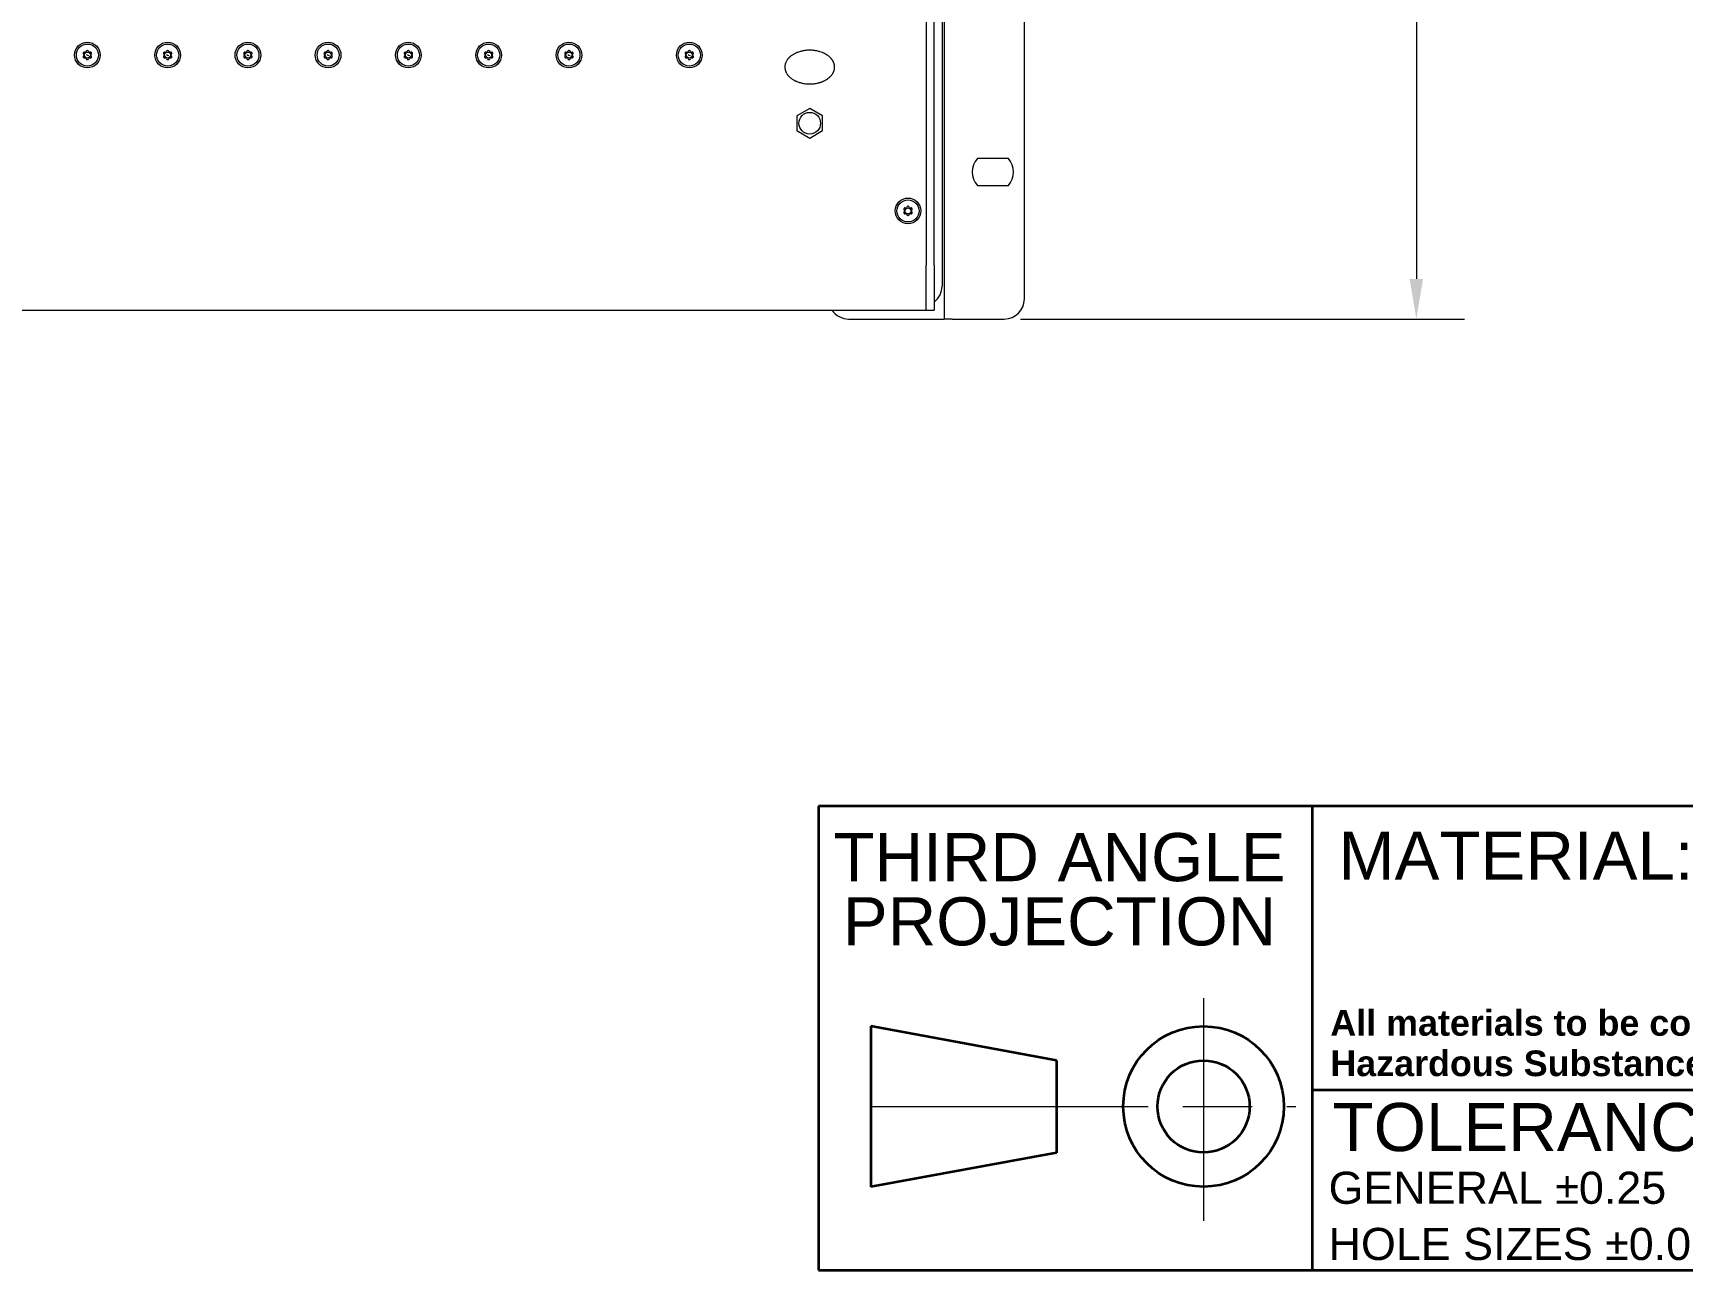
# Model space of a CAD drawing. Header units: millimetres. Extents: x 20 to 1660, y 4 to 1168.
# Drawn here: x 428.8 to 840, y 20 to 328.4 of the extents above; entities that cross this region are included whole.
import ezdxf
from ezdxf.enums import TextEntityAlignment as Align

# ---------------------------------------------------------------- set-up
doc = ezdxf.new("R2010")
doc.units = ezdxf.units.MM
doc.header["$LTSCALE"] = 4
doc.linetypes.add('DOUBLE_DASH_CHAIN', pattern=[1.2403, 0.6614, -0.0827, 0.1654, -0.0827, 0.1654, -0.0827])
for name, color, linetype, lineweight in [('05 Lines(A H Standard)', 7, 'Continuous', 35), ('Dimensions(A H Standard)', 7, 'Continuous', 9), ('Sketch Geometry(A H Standard)', 7, 'Continuous', 50), ('Symbols(A H Standard)', 7, 'Continuous', 25), ('Visible Edges(A H Standard)', 7, 'Continuous', 18)]:
    doc.layers.add(name, color=color, linetype=linetype, lineweight=lineweight)
doc.styles.add('DEFAULT-A H Standard', font='arial.ttf')
doc.styles.add('DEFAULT-A H Standard4.0', font='arial.ttf')
doc.styles.add('Text Style8', font='arial.ttf')
doc.dimstyles.new('DEFAULT', dxfattribs={"dimscale": 4, "dimtxt": 3, "dimasz": 2.5, "dimexe": 3, "dimexo": 1, "dimgap": 0.75, "dimtad": 1, "dimrnd": 1e-08, "dimzin": 0, "dimdsep": 46, "dimtxsty": 'DEFAULT-A H Standard', "dimcen": 0.09, "dimdle": 10, "dimclrd": 7, "dimclre": 7, "dimclrt": 7, "dimazin": 1, "dimtfac": 0.833333, "dimtofl": 0, "dimtmove": 0, "dimatfit": 3, "dimfxl": 0, "dimtolj": 1, "dimtzin": 0, "dimlwd": -1, "dimlwe": -1, "dimarcsym": 0})

# ---------------------------------------------------------------- blocks, each defined once
blk = doc.blocks.new('Title Blocks BSI')
at = {"layer": '05 Lines(A H Standard)'}
for p, q in [((41.9, 128.9), (11.14, 128.9)), ((11.14, 128.9), (11.14, 100)), ((101.47, 128.9), (41.9, 128.9)), ((41.9, 128.9), (41.9, 100)), ((14.41, 115.19), (14.41, 105.19)), ((25.97, 113.06), (14.41, 115.19)), ((25.97, 113.06), (25.97, 107.31)), ((41.9, 111.23), (101.47, 111.23)), ((25.97, 107.31), (14.41, 105.19)), ((11.14, 100), (41.9, 100)), ((41.9, 100), (101.47, 100))]:
    blk.add_line(p, q, dxfattribs=at)
for radius in [5, 2.87]:
    blk.add_circle((35.13, 110.19), radius, dxfattribs=at)
at = {"layer": 'Sketch Geometry(A H Standard)', "linetype": 'DOUBLE_DASH_CHAIN', "lineweight": 18, "ltscale": 6.530678}
for p, q in [((35.13, 116.95), (35.13, 103.07)), ((14.41, 110.19), (40.87, 110.19))]:
    blk.add_line(p, q, dxfattribs=at)
at = {"layer": 'Symbols(A H Standard)', "color": 7, "style": 'DEFAULT-A H Standard'}
for s, insert, char_height, width, attachment_point, line_spacing_factor in [('\\fArial|b0|i0;THIRD ANGLE\\PPROJECTION', (26.16, 127.23), 3, 28.1822, 2, 0.8), ('\\fArial|b0|i0;\\H2.0000;GENERAL \\fAIGDT|b0|i0;\\H2.0000;`\\fArial|b0|i0;\\H2.0000;0.25      HOLE CENTRES \\fAIGDT|b0|i0;\\H2.0000;`\\fArial|b0|i0;\\H2.0000;0.10\\PHOLE SIZES \\fAIGDT|b0|i0;\\H2.0000;`\\fArial|b0|i0;\\H2.0000;0.05  ANGULAR DIMS \\fAIGDT|b0|i0;\\H2.0000;`\\fArial|b0|i0;\\H2.0000;0.50\\fAIGDT|b0|i0;\\H2.0000;~', (42.92, 103.36), 2, 62.8726, 4, 1.05)]:
    blk.add_mtext(s, dxfattribs=dict(at, insert=insert, char_height=char_height, width=width, attachment_point=attachment_point, line_spacing_factor=line_spacing_factor))
at = {"layer": 'Symbols(A H Standard)', "color": 7, "attachment_point": 1}
for s, insert, char_height, width, style in [('\\fArial|b0|i0;MATERIAL:', (43.54, 127.32), 3, 22.1273, 'DEFAULT-A H Standard'), ('\\fArial|b1|i0;All materials to be compliant with The Restriction of', (43.03, 116.2), 1.6, 55.1781, 'DEFAULT-A H Standard4.0'), ('\\fArial|b1|i0;Hazardous Substances (ROHS) Directive (2002/95/EC)', (43.03, 113.68), 1.6, 57.1366, 'DEFAULT-A H Standard4.0'), ('\\fArial|b0|i0;TOLERANCES U O S:', (43.17, 110.41), 3, 50.7156, 'DEFAULT-A H Standard')]:
    blk.add_mtext(s, dxfattribs=dict(at, insert=insert, char_height=char_height, width=width, style=style))
at = {"layer": 'Symbols(A H Standard)', "color": 7, "style": 'DEFAULT-A H Standard'}
for tag, p in [('DESCRIPTION', (168.08, 121.62)), ('PROJECT', (181.96, 115.01))]:
    blk.add_attdef(tag, text='', height=3, dxfattribs=at).set_placement(p, align=Align.TOP_LEFT)
at = {"layer": 'Symbols(A H Standard)', "color": 7}
for tag, p, height, style in [('PART_NUMBER_001', (169.76, 102.89), 3, 'DEFAULT-A H Standard'), ('PART_NUMBER_001', (207.39, 101.81), 3, 'DEFAULT-A H Standard'), ('Sheet_number_001', (242.89, 102.47), 2.49, 'Text Style8'), ('Number_of_sheets_001', (250.62, 102.69), 2.49, 'Text Style8'), ('REVISION_NUMBER_001', (262.35, 102.86), 2.49, 'Text Style8'), ('PART_NUMBER_002', (169.5, 97.89), 3, 'DEFAULT-A H Standard'), ('PART_NUMBER_002', (207.57, 96.81), 3, 'DEFAULT-A H Standard')]:
    blk.add_attdef(tag, p, '', height=height, dxfattribs=dict(at, style=style))
blk = doc.blocks.new('*D13')
at = {"layer": 'Defpoints', "color": 0, "linetype": 'Continuous'}
for p in [(670.88, 743.05), (670.88, 257.05), (773.55, 257.05)]:
    blk.add_point(p, dxfattribs=at)
at = {"layer": 'Dimensions(A H Standard)', "color": 7, "linetype": 'Continuous'}
for p, q in [((674.88, 743.05), (785.55, 743.05)), ((773.55, 733.05), (773.55, 267.05)), ((674.88, 257.05), (785.55, 257.05))]:
    blk.add_line(p, q, dxfattribs=at)
for points in [[(771.88, 733.05), (775.21, 733.05), (773.55, 743.05)], [(771.88, 267.05), (775.21, 267.05), (773.55, 257.05)]]:
    blk.add_solid(points, dxfattribs=at)
at = {"layer": 'Dimensions(A H Standard)', "color": 7, "linetype": 'Continuous', "insert": (758.29, 474.92), "char_height": 12, "attachment_point": 1, "rotation": 90, "style": 'DEFAULT-A H Standard'}
blk.add_mtext('\\A1;486.00', dxfattribs=at)

msp = doc.modelspace()

# ---------------------------------------------------------------- linework, layer by layer
at = {"layer": 'Visible Edges(A H Standard)'}
for p, q in [((655.876, 743.055), (655.876, 257.055)), ((675.876, 262.055), (675.876, 738.055)), ((651.376, 718.855), (651.376, 270.484)), ((651.376, 718.855), (651.376, 270.484)), ((653.376, 270.484), (653.376, 718.855)), ((655.376, 718.855), (655.376, 270.484)), ((441.523, 322.956), (441.396, 323.083)), ((441.396, 322.626), (441.523, 322.753)), ((441.689, 323.59), (441.862, 323.543)), ((441.862, 322.166), (441.689, 322.119)), ((442.037, 323.645), (442.084, 323.818)), ((442.084, 321.891), (442.037, 322.064)), ((442.669, 323.818), (442.715, 323.645)), ((442.715, 322.064), (442.669, 321.891)), ((442.891, 323.543), (443.064, 323.59)), ((443.064, 322.119), (442.891, 322.166)), ((443.357, 323.083), (443.23, 322.956)), ((443.23, 322.753), (443.357, 322.626)), ((461.523, 322.956), (461.396, 323.083)), ((461.396, 322.626), (461.523, 322.753)), ((461.689, 323.59), (461.862, 323.543)), ((461.862, 322.166), (461.689, 322.119)), ((462.037, 323.645), (462.084, 323.818)), ((462.084, 321.891), (462.037, 322.064)), ((462.669, 323.818), (462.715, 323.645)), ((462.715, 322.064), (462.669, 321.891)), ((462.891, 323.543), (463.064, 323.59)), ((463.064, 322.119), (462.891, 322.166)), ((463.357, 323.083), (463.23, 322.956)), ((463.23, 322.753), (463.357, 322.626)), ((481.523, 322.956), (481.396, 323.083)), ((481.396, 322.626), (481.523, 322.753)), ((481.689, 323.59), (481.862, 323.543)), ((481.862, 322.166), (481.689, 322.119)), ((482.037, 323.645), (482.084, 323.818)), ((482.084, 321.891), (482.037, 322.064)), ((482.669, 323.818), (482.715, 323.645)), ((482.715, 322.064), (482.669, 321.891)), ((482.891, 323.543), (483.064, 323.59)), ((483.064, 322.119), (482.891, 322.166)), ((483.357, 323.083), (483.23, 322.956)), ((483.23, 322.753), (483.357, 322.626)), ((501.523, 322.956), (501.396, 323.083)), ((501.396, 322.626), (501.523, 322.753)), ((501.689, 323.59), (501.862, 323.543)), ((501.862, 322.166), (501.689, 322.119)), ((502.037, 323.645), (502.084, 323.818)), ((502.084, 321.891), (502.037, 322.064)), ((502.669, 323.818), (502.715, 323.645)), ((502.715, 322.064), (502.669, 321.891)), ((502.891, 323.543), (503.064, 323.59)), ((503.064, 322.119), (502.891, 322.166)), ((503.357, 323.083), (503.23, 322.956)), ((503.23, 322.753), (503.357, 322.626)), ((521.523, 322.956), (521.396, 323.083)), ((521.396, 322.626), (521.523, 322.753)), ((521.689, 323.59), (521.862, 323.543)), ((521.862, 322.166), (521.689, 322.119)), ((522.037, 323.645), (522.084, 323.818)), ((522.084, 321.891), (522.037, 322.064)), ((522.669, 323.818), (522.715, 323.645)), ((522.715, 322.064), (522.669, 321.891)), ((522.891, 323.543), (523.064, 323.59)), ((523.064, 322.119), (522.891, 322.166)), ((523.357, 323.083), (523.23, 322.956)), ((523.23, 322.753), (523.357, 322.626)), ((541.523, 322.956), (541.396, 323.083)), ((541.396, 322.626), (541.523, 322.753)), ((541.689, 323.59), (541.862, 323.543)), ((541.862, 322.166), (541.689, 322.119)), ((542.037, 323.645), (542.084, 323.818)), ((542.084, 321.891), (542.037, 322.064)), ((542.669, 323.818), (542.715, 323.645)), ((542.715, 322.064), (542.669, 321.891)), ((542.891, 323.543), (543.064, 323.59)), ((543.064, 322.119), (542.891, 322.166)), ((543.357, 323.083), (543.23, 322.956)), ((543.23, 322.753), (543.357, 322.626)), ((561.523, 322.956), (561.396, 323.083)), ((561.396, 322.626), (561.523, 322.753)), ((561.689, 323.59), (561.862, 323.543)), ((561.862, 322.166), (561.689, 322.119)), ((562.037, 323.645), (562.084, 323.818)), ((562.084, 321.891), (562.037, 322.064)), ((562.669, 323.818), (562.715, 323.645)), ((562.715, 322.064), (562.669, 321.891)), ((562.891, 323.543), (563.064, 323.59)), ((563.064, 322.119), (562.891, 322.166)), ((563.357, 323.083), (563.23, 322.956)), ((563.23, 322.753), (563.357, 322.626)), ((591.523, 322.956), (591.396, 323.083)), ((591.396, 322.626), (591.523, 322.753)), ((591.689, 323.59), (591.862, 323.543)), ((591.862, 322.166), (591.689, 322.119)), ((592.037, 323.645), (592.084, 323.818)), ((592.084, 321.891), (592.037, 322.064)), ((592.669, 323.818), (592.715, 323.645)), ((592.715, 322.064), (592.669, 321.891)), ((592.891, 323.543), (593.064, 323.59)), ((593.064, 322.119), (592.891, 322.166)), ((593.357, 323.083), (593.23, 322.956)), ((593.23, 322.753), (593.357, 322.626)), ((622.376, 309.55), (619.176, 307.702)), ((625.576, 307.702), (622.376, 309.55)), ((619.176, 307.702), (619.176, 304.007)), ((625.576, 304.007), (625.576, 307.702)), ((619.176, 304.007), (622.376, 302.159)), ((622.376, 302.159), (625.576, 304.007)), ((671.895, 297.105), (664.158, 297.105)), ((664.158, 290.305), (671.895, 290.305)), ((646.023, 284.106), (645.896, 284.233)), ((645.896, 283.776), (646.023, 283.903)), ((646.189, 284.74), (646.362, 284.693)), ((646.537, 284.795), (646.584, 284.968)), ((647.169, 284.968), (647.215, 284.795)), ((647.391, 284.693), (647.564, 284.74)), ((647.857, 284.233), (647.73, 284.106)), ((647.73, 283.903), (647.857, 283.776)), ((646.362, 283.316), (646.189, 283.269)), ((646.584, 283.041), (646.537, 283.214)), ((647.215, 283.214), (647.169, 283.041)), ((647.564, 283.269), (647.391, 283.316)), ((651.376, 259.284), (651.376, 270.484)), ((651.376, 259.284), (651.376, 270.484)), ((653.376, 270.484), (653.376, 259.284)), ((655.376, 270.484), (655.376, 265.284)), ((219.376, 259.284), (651.376, 259.284)), ((651.376, 259.284), (653.376, 259.284)), ((632.076, 257.055), (655.056, 257.055)), ((655.056, 257.055), (655.876, 257.055)), ((657.896, 257.055), (655.876, 257.055)), ((657.896, 257.055), (670.876, 257.055))]:
    msp.add_line(p, q, dxfattribs=at)
for centre, radius in [((442.376, 322.855), 3.2), ((442.376, 322.855), 2.75), ((462.376, 322.855), 3.2), ((462.376, 322.855), 2.75), ((482.376, 322.855), 3.2), ((482.376, 322.855), 2.75), ((502.376, 322.855), 3.2), ((502.376, 322.855), 2.75), ((522.376, 322.855), 3.2), ((522.376, 322.855), 2.75), ((542.376, 322.855), 3.2), ((542.376, 322.855), 2.75), ((562.376, 322.855), 3.2), ((562.376, 322.855), 2.75), ((592.376, 322.855), 3.2), ((592.376, 322.855), 2.75), ((442.376, 322.855), 0.75), ((462.376, 322.855), 0.75), ((482.376, 322.855), 0.75), ((502.376, 322.855), 0.75), ((522.376, 322.855), 0.75), ((542.376, 322.855), 0.75), ((562.376, 322.855), 0.75), ((592.376, 322.855), 0.75), ((622.376, 305.855), 2.7), ((646.876, 284.005), 3.2), ((646.876, 284.005), 2.75), ((646.876, 284.005), 0.75)]:
    msp.add_circle(centre, radius, dxfattribs=at)
for centre, radius, start, end in [((441.573, 323.259), 0.25, 153.26057, 225), ((441.573, 322.45), 0.25, 135, 206.73943), ((442.376, 322.855), 1.15, 146.73943, 153.26057), ((442.376, 322.855), 1.15, 206.73943, 213.26057), ((441.624, 323.348), 0.25, 75, 146.73943), ((441.624, 322.361), 0.25, 213.26057, 285), ((441.452, 322.885), 0.1, 358.09804, 45), ((441.452, 322.824), 0.1, 315, 1.90196), ((442.376, 322.855), 0.825, 178.09804, 181.90196), ((441.888, 323.64), 0.1, 255, 301.90196), ((441.888, 322.069), 0.1, 58.09804, 105), ((442.376, 322.855), 0.825, 118.09804, 121.90196), ((442.376, 322.855), 0.825, 238.09804, 241.90196), ((441.941, 323.671), 0.1, 298.09804, 345), ((441.941, 322.039), 0.1, 15, 61.90196), ((442.325, 323.753), 0.25, 93.26057, 165), ((442.325, 321.956), 0.25, 195, 266.73943), ((442.876, 324.255), 1.5, 239.44504, 261.24731), ((442.376, 322.855), 1.15, 86.73943, 93.26057), ((442.376, 322.855), 1.15, 266.73943, 273.26057), ((442.428, 323.753), 0.25, 15, 86.73943), ((442.428, 321.956), 0.25, 273.26057, 345), ((442.812, 323.671), 0.1, 195, 241.90196), ((442.812, 322.039), 0.1, 118.09804, 165), ((442.376, 322.855), 0.825, 58.09804, 61.90196), ((442.376, 322.855), 0.825, 298.09804, 301.90196), ((442.865, 323.64), 0.1, 238.09804, 285), ((442.865, 322.069), 0.1, 75, 121.90196), ((443.129, 323.348), 0.25, 33.26057, 105), ((443.129, 322.361), 0.25, 255, 326.73943), ((443.301, 322.885), 0.1, 135, 181.90196), ((442.376, 322.855), 0.825, 358.09804, 1.90196), ((443.301, 322.824), 0.1, 178.09804, 225), ((442.376, 322.855), 1.15, 26.73943, 33.26057), ((442.376, 322.855), 1.15, 326.73943, 333.26057), ((443.18, 323.259), 0.25, 315, 26.73943), ((443.18, 322.45), 0.25, 333.26057, 45), ((461.573, 323.259), 0.25, 153.26057, 225), ((461.573, 322.45), 0.25, 135, 206.73943), ((462.376, 322.855), 1.15, 146.73943, 153.26057), ((462.376, 322.855), 1.15, 206.73943, 213.26057), ((461.624, 323.348), 0.25, 75, 146.73943), ((461.624, 322.361), 0.25, 213.26057, 285), ((461.452, 322.885), 0.1, 358.09804, 45), ((461.452, 322.824), 0.1, 315, 1.90196), ((462.376, 322.855), 0.825, 178.09804, 181.90196), ((461.888, 323.64), 0.1, 255, 301.90196), ((461.888, 322.069), 0.1, 58.09804, 105), ((462.376, 322.855), 0.825, 118.09804, 121.90196), ((462.376, 322.855), 0.825, 238.09804, 241.90196), ((461.941, 323.671), 0.1, 298.09804, 345), ((461.941, 322.039), 0.1, 15, 61.90196), ((462.325, 323.753), 0.25, 93.26057, 165), ((462.325, 321.956), 0.25, 195, 266.73943), ((462.876, 324.255), 1.5, 239.44504, 261.24731), ((462.376, 322.855), 1.15, 86.73943, 93.26057), ((462.376, 322.855), 1.15, 266.73943, 273.26057), ((462.428, 323.753), 0.25, 15, 86.73943), ((462.428, 321.956), 0.25, 273.26057, 345), ((462.812, 323.671), 0.1, 195, 241.90196), ((462.812, 322.039), 0.1, 118.09804, 165), ((462.376, 322.855), 0.825, 58.09804, 61.90196), ((462.376, 322.855), 0.825, 298.09804, 301.90196), ((462.865, 323.64), 0.1, 238.09804, 285), ((462.865, 322.069), 0.1, 75, 121.90196), ((463.129, 323.348), 0.25, 33.26057, 105), ((463.129, 322.361), 0.25, 255, 326.73943), ((463.301, 322.885), 0.1, 135, 181.90196), ((462.376, 322.855), 0.825, 358.09804, 1.90196), ((463.301, 322.824), 0.1, 178.09804, 225), ((462.376, 322.855), 1.15, 26.73943, 33.26057), ((462.376, 322.855), 1.15, 326.73943, 333.26057), ((463.18, 323.259), 0.25, 315, 26.73943), ((463.18, 322.45), 0.25, 333.26057, 45), ((481.573, 323.259), 0.25, 153.26057, 225), ((481.573, 322.45), 0.25, 135, 206.73943), ((482.376, 322.855), 1.15, 146.73943, 153.26057), ((482.376, 322.855), 1.15, 206.73943, 213.26057), ((481.624, 323.348), 0.25, 75, 146.73943), ((481.624, 322.361), 0.25, 213.26057, 285), ((481.452, 322.885), 0.1, 358.09804, 45), ((481.452, 322.824), 0.1, 315, 1.90196), ((482.376, 322.855), 0.825, 178.09804, 181.90196), ((481.888, 323.64), 0.1, 255, 301.90196), ((481.888, 322.069), 0.1, 58.09804, 105), ((482.376, 322.855), 0.825, 118.09804, 121.90196), ((482.376, 322.855), 0.825, 238.09804, 241.90196), ((481.941, 323.671), 0.1, 298.09804, 345), ((481.941, 322.039), 0.1, 15, 61.90196), ((482.325, 323.753), 0.25, 93.26057, 165), ((482.325, 321.956), 0.25, 195, 266.73943), ((482.876, 324.255), 1.5, 239.44504, 261.24731), ((482.376, 322.855), 1.15, 86.73943, 93.26057), ((482.376, 322.855), 1.15, 266.73943, 273.26057), ((482.428, 323.753), 0.25, 15, 86.73943), ((482.428, 321.956), 0.25, 273.26057, 345), ((482.812, 323.671), 0.1, 195, 241.90196), ((482.812, 322.039), 0.1, 118.09804, 165), ((482.376, 322.855), 0.825, 58.09804, 61.90196), ((482.376, 322.855), 0.825, 298.09804, 301.90196), ((482.865, 323.64), 0.1, 238.09804, 285), ((482.865, 322.069), 0.1, 75, 121.90196), ((483.129, 323.348), 0.25, 33.26057, 105), ((483.129, 322.361), 0.25, 255, 326.73943), ((483.301, 322.885), 0.1, 135, 181.90196), ((482.376, 322.855), 0.825, 358.09804, 1.90196), ((483.301, 322.824), 0.1, 178.09804, 225), ((482.376, 322.855), 1.15, 26.73943, 33.26057), ((482.376, 322.855), 1.15, 326.73943, 333.26057), ((483.18, 323.259), 0.25, 315, 26.73943), ((483.18, 322.45), 0.25, 333.26057, 45), ((501.573, 323.259), 0.25, 153.26057, 225), ((501.573, 322.45), 0.25, 135, 206.73943), ((502.376, 322.855), 1.15, 146.73943, 153.26057), ((502.376, 322.855), 1.15, 206.73943, 213.26057), ((501.624, 323.348), 0.25, 75, 146.73943), ((501.624, 322.361), 0.25, 213.26057, 285), ((501.452, 322.885), 0.1, 358.09804, 45), ((501.452, 322.824), 0.1, 315, 1.90196), ((502.376, 322.855), 0.825, 178.09804, 181.90196), ((501.888, 323.64), 0.1, 255, 301.90196), ((501.888, 322.069), 0.1, 58.09804, 105), ((502.376, 322.855), 0.825, 118.09804, 121.90196), ((502.376, 322.855), 0.825, 238.09804, 241.90196), ((501.941, 323.671), 0.1, 298.09804, 345), ((501.941, 322.039), 0.1, 15, 61.90196), ((502.325, 323.753), 0.25, 93.26057, 165), ((502.325, 321.956), 0.25, 195, 266.73943), ((502.876, 324.255), 1.5, 239.44504, 261.24731), ((502.376, 322.855), 1.15, 86.73943, 93.26057), ((502.376, 322.855), 1.15, 266.73943, 273.26057), ((502.428, 323.753), 0.25, 15, 86.73943), ((502.428, 321.956), 0.25, 273.26057, 345), ((502.812, 323.671), 0.1, 195, 241.90196), ((502.812, 322.039), 0.1, 118.09804, 165), ((502.376, 322.855), 0.825, 58.09804, 61.90196), ((502.376, 322.855), 0.825, 298.09804, 301.90196), ((502.865, 323.64), 0.1, 238.09804, 285), ((502.865, 322.069), 0.1, 75, 121.90196), ((503.129, 323.348), 0.25, 33.26057, 105), ((503.129, 322.361), 0.25, 255, 326.73943), ((503.301, 322.885), 0.1, 135, 181.90196), ((502.376, 322.855), 0.825, 358.09804, 1.90196), ((503.301, 322.824), 0.1, 178.09804, 225), ((502.376, 322.855), 1.15, 26.73943, 33.26057), ((502.376, 322.855), 1.15, 326.73943, 333.26057), ((503.18, 323.259), 0.25, 315, 26.73943), ((503.18, 322.45), 0.25, 333.26057, 45), ((521.573, 323.259), 0.25, 153.26057, 225), ((521.573, 322.45), 0.25, 135, 206.73943), ((522.376, 322.855), 1.15, 146.73943, 153.26057), ((522.376, 322.855), 1.15, 206.73943, 213.26057), ((521.624, 323.348), 0.25, 75, 146.73943), ((521.624, 322.361), 0.25, 213.26057, 285), ((521.452, 322.885), 0.1, 358.09804, 45), ((521.452, 322.824), 0.1, 315, 1.90196), ((522.376, 322.855), 0.825, 178.09804, 181.90196), ((521.888, 323.64), 0.1, 255, 301.90196), ((521.888, 322.069), 0.1, 58.09804, 105), ((522.376, 322.855), 0.825, 118.09804, 121.90196), ((522.376, 322.855), 0.825, 238.09804, 241.90196), ((521.941, 323.671), 0.1, 298.09804, 345), ((521.941, 322.039), 0.1, 15, 61.90196), ((522.325, 323.753), 0.25, 93.26057, 165), ((522.325, 321.956), 0.25, 195, 266.73943), ((522.876, 324.255), 1.5, 239.44504, 261.24731), ((522.376, 322.855), 1.15, 86.73943, 93.26057), ((522.376, 322.855), 1.15, 266.73943, 273.26057), ((522.428, 323.753), 0.25, 15, 86.73943), ((522.428, 321.956), 0.25, 273.26057, 345), ((522.812, 323.671), 0.1, 195, 241.90196), ((522.812, 322.039), 0.1, 118.09804, 165), ((522.376, 322.855), 0.825, 58.09804, 61.90196), ((522.376, 322.855), 0.825, 298.09804, 301.90196), ((522.865, 323.64), 0.1, 238.09804, 285), ((522.865, 322.069), 0.1, 75, 121.90196), ((523.129, 323.348), 0.25, 33.26057, 105), ((523.129, 322.361), 0.25, 255, 326.73943), ((523.301, 322.885), 0.1, 135, 181.90196), ((522.376, 322.855), 0.825, 358.09804, 1.90196), ((523.301, 322.824), 0.1, 178.09804, 225), ((522.376, 322.855), 1.15, 26.73943, 33.26057), ((522.376, 322.855), 1.15, 326.73943, 333.26057), ((523.18, 323.259), 0.25, 315, 26.73943), ((523.18, 322.45), 0.25, 333.26057, 45), ((541.573, 323.259), 0.25, 153.26057, 225), ((541.573, 322.45), 0.25, 135, 206.73943), ((542.376, 322.855), 1.15, 146.73943, 153.26057), ((542.376, 322.855), 1.15, 206.73943, 213.26057), ((541.624, 323.348), 0.25, 75, 146.73943), ((541.624, 322.361), 0.25, 213.26057, 285), ((541.452, 322.885), 0.1, 358.09804, 45), ((541.452, 322.824), 0.1, 315, 1.90196), ((542.376, 322.855), 0.825, 178.09804, 181.90196), ((541.888, 323.64), 0.1, 255, 301.90196), ((541.888, 322.069), 0.1, 58.09804, 105), ((542.376, 322.855), 0.825, 118.09804, 121.90196), ((542.376, 322.855), 0.825, 238.09804, 241.90196), ((541.941, 323.671), 0.1, 298.09804, 345), ((541.941, 322.039), 0.1, 15, 61.90196), ((542.325, 323.753), 0.25, 93.26057, 165), ((542.325, 321.956), 0.25, 195, 266.73943), ((542.876, 324.255), 1.5, 239.44504, 261.24731), ((542.376, 322.855), 1.15, 86.73943, 93.26057), ((542.376, 322.855), 1.15, 266.73943, 273.26057), ((542.428, 323.753), 0.25, 15, 86.73943), ((542.428, 321.956), 0.25, 273.26057, 345), ((542.812, 323.671), 0.1, 195, 241.90196), ((542.812, 322.039), 0.1, 118.09804, 165), ((542.376, 322.855), 0.825, 58.09804, 61.90196), ((542.376, 322.855), 0.825, 298.09804, 301.90196), ((542.865, 323.64), 0.1, 238.09804, 285), ((542.865, 322.069), 0.1, 75, 121.90196), ((543.129, 323.348), 0.25, 33.26057, 105), ((543.129, 322.361), 0.25, 255, 326.73943), ((543.301, 322.885), 0.1, 135, 181.90196), ((542.376, 322.855), 0.825, 358.09804, 1.90196), ((543.301, 322.824), 0.1, 178.09804, 225), ((542.376, 322.855), 1.15, 26.73943, 33.26057), ((542.376, 322.855), 1.15, 326.73943, 333.26057), ((543.18, 323.259), 0.25, 315, 26.73943), ((543.18, 322.45), 0.25, 333.26057, 45), ((561.573, 323.259), 0.25, 153.26057, 225), ((561.573, 322.45), 0.25, 135, 206.73943), ((562.376, 322.855), 1.15, 146.73943, 153.26057), ((562.376, 322.855), 1.15, 206.73943, 213.26057), ((561.624, 323.348), 0.25, 75, 146.73943), ((561.624, 322.361), 0.25, 213.26057, 285), ((561.452, 322.885), 0.1, 358.09804, 45), ((561.452, 322.824), 0.1, 315, 1.90196), ((562.376, 322.855), 0.825, 178.09804, 181.90196), ((561.888, 323.64), 0.1, 255, 301.90196), ((561.888, 322.069), 0.1, 58.09804, 105), ((562.376, 322.855), 0.825, 118.09804, 121.90196), ((562.376, 322.855), 0.825, 238.09804, 241.90196), ((561.941, 323.671), 0.1, 298.09804, 345), ((561.941, 322.039), 0.1, 15, 61.90196), ((562.325, 323.753), 0.25, 93.26057, 165), ((562.325, 321.956), 0.25, 195, 266.73943), ((562.876, 324.255), 1.5, 239.44504, 261.24731), ((562.376, 322.855), 1.15, 86.73943, 93.26057), ((562.376, 322.855), 1.15, 266.73943, 273.26057), ((562.428, 323.753), 0.25, 15, 86.73943), ((562.428, 321.956), 0.25, 273.26057, 345), ((562.812, 323.671), 0.1, 195, 241.90196), ((562.812, 322.039), 0.1, 118.09804, 165), ((562.376, 322.855), 0.825, 58.09804, 61.90196), ((562.376, 322.855), 0.825, 298.09804, 301.90196), ((562.865, 323.64), 0.1, 238.09804, 285), ((562.865, 322.069), 0.1, 75, 121.90196), ((563.129, 323.348), 0.25, 33.26057, 105), ((563.129, 322.361), 0.25, 255, 326.73943), ((563.301, 322.885), 0.1, 135, 181.90196), ((562.376, 322.855), 0.825, 358.09804, 1.90196), ((563.301, 322.824), 0.1, 178.09804, 225), ((562.376, 322.855), 1.15, 26.73943, 33.26057), ((562.376, 322.855), 1.15, 326.73943, 333.26057), ((563.18, 323.259), 0.25, 315, 26.73943), ((563.18, 322.45), 0.25, 333.26057, 45), ((591.573, 323.259), 0.25, 153.26057, 225), ((591.573, 322.45), 0.25, 135, 206.73943), ((592.376, 322.855), 1.15, 146.73943, 153.26057), ((592.376, 322.855), 1.15, 206.73943, 213.26057), ((591.624, 323.348), 0.25, 75, 146.73943), ((591.624, 322.361), 0.25, 213.26057, 285), ((591.452, 322.885), 0.1, 358.09804, 45), ((591.452, 322.824), 0.1, 315, 1.90196), ((592.376, 322.855), 0.825, 178.09804, 181.90196), ((591.888, 323.64), 0.1, 255, 301.90196), ((591.888, 322.069), 0.1, 58.09804, 105), ((592.376, 322.855), 0.825, 118.09804, 121.90196), ((592.376, 322.855), 0.825, 238.09804, 241.90196), ((591.941, 323.671), 0.1, 298.09804, 345), ((591.941, 322.039), 0.1, 15, 61.90196), ((592.325, 323.753), 0.25, 93.26057, 165), ((592.325, 321.956), 0.25, 195, 266.73943), ((592.876, 324.255), 1.5, 239.44504, 261.24731), ((592.376, 322.855), 1.15, 86.73943, 93.26057), ((592.376, 322.855), 1.15, 266.73943, 273.26057), ((592.428, 323.753), 0.25, 15, 86.73943), ((592.428, 321.956), 0.25, 273.26057, 345), ((592.812, 323.671), 0.1, 195, 241.90196), ((592.812, 322.039), 0.1, 118.09804, 165), ((592.376, 322.855), 0.825, 58.09804, 61.90196), ((592.376, 322.855), 0.825, 298.09804, 301.90196), ((592.865, 323.64), 0.1, 238.09804, 285), ((592.865, 322.069), 0.1, 75, 121.90196), ((593.129, 323.348), 0.25, 33.26057, 105), ((593.129, 322.361), 0.25, 255, 326.73943), ((593.301, 322.885), 0.1, 135, 181.90196), ((592.376, 322.855), 0.825, 358.09804, 1.90196), ((593.301, 322.824), 0.1, 178.09804, 225), ((592.376, 322.855), 1.15, 26.73943, 33.26057), ((592.376, 322.855), 1.15, 326.73943, 333.26057), ((593.18, 323.259), 0.25, 315, 26.73943), ((593.18, 322.45), 0.25, 333.26057, 45), ((668.026, 293.705), 5.15, 138.68532, 221.31468), ((668.026, 293.705), 5.15, 318.68532, 41.31468), ((646.073, 284.409), 0.25, 153.26057, 225), ((646.073, 283.6), 0.25, 135, 206.73943), ((646.876, 284.005), 1.15, 146.73943, 153.26057), ((646.124, 284.498), 0.25, 75, 146.73943), ((645.952, 284.035), 0.1, 358.09804, 45), ((645.952, 283.974), 0.1, 315, 1.90196), ((646.876, 284.005), 0.825, 178.09804, 181.90196), ((646.388, 284.79), 0.1, 255, 301.90196), ((646.876, 284.005), 0.825, 118.09804, 121.90196), ((646.441, 284.821), 0.1, 298.09804, 345), ((646.825, 284.903), 0.25, 93.26057, 165), ((646.876, 284.005), 1.15, 86.73943, 93.26057), ((646.928, 284.903), 0.25, 15, 86.73943), ((647.312, 284.821), 0.1, 195, 241.90196), ((646.876, 284.005), 0.825, 58.09804, 61.90196), ((647.365, 284.79), 0.1, 238.09804, 285), ((647.629, 284.498), 0.25, 33.26057, 105), ((647.801, 284.035), 0.1, 135, 181.90196), ((646.876, 284.005), 0.825, 358.09804, 1.90196), ((647.801, 283.974), 0.1, 178.09804, 225), ((646.876, 284.005), 1.15, 26.73943, 33.26057), ((647.68, 284.409), 0.25, 315, 26.73943), ((647.68, 283.6), 0.25, 333.26057, 45), ((646.876, 284.005), 1.15, 206.73943, 213.26057), ((646.124, 283.511), 0.25, 213.26057, 285), ((646.388, 283.219), 0.1, 58.09804, 105), ((646.876, 284.005), 0.825, 238.09804, 241.90196), ((646.441, 283.189), 0.1, 15, 61.90196), ((646.825, 283.106), 0.25, 195, 266.73943), ((646.876, 284.005), 1.15, 266.73943, 273.26057), ((646.928, 283.106), 0.25, 273.26057, 345), ((647.312, 283.189), 0.1, 118.09804, 165), ((646.876, 284.005), 0.825, 298.09804, 301.90196), ((647.365, 283.219), 0.1, 75, 121.90196), ((647.629, 283.511), 0.25, 255, 326.73943), ((646.876, 284.005), 1.15, 326.73943, 333.26057), ((650.376, 265.284), 5, 306.8699, 0), ((632.076, 262.055), 5, 213.64472, 270), ((670.876, 262.055), 5, 270, 0)]:
    msp.add_arc(centre, radius, start, end, dxfattribs=at)
msp.add_open_spline([(616.176, 319.855), (616.176, 319.986), (616.195, 320.248), (616.261, 320.568), (616.356, 320.875), (616.453, 321.109), (616.597, 321.387), (616.728, 321.597), (616.889, 321.818), (617.004, 321.958), (617.122, 322.09), (617.203, 322.175), (617.327, 322.299), (617.456, 322.417), (617.655, 322.584), (617.838, 322.723), (618.072, 322.884), (618.263, 323.004), (618.507, 323.142), (618.704, 323.244), (618.955, 323.362), (619.157, 323.448), (619.463, 323.567), (619.774, 323.672), (620.193, 323.79), (620.51, 323.863), (620.828, 323.923), (621.04, 323.957), (621.36, 324), (621.681, 324.031), (622.164, 324.057), (622.594, 324.057), (623.077, 324.031), (623.397, 324), (623.716, 323.957), (623.929, 323.923), (624.247, 323.863), (624.565, 323.791), (625.036, 323.658), (625.449, 323.514), (625.903, 323.318), (626.2, 323.168), (626.49, 323.003), (626.68, 322.885), (626.914, 322.724), (627.097, 322.586), (627.319, 322.4), (627.489, 322.24), (627.671, 322.048), (627.787, 321.913), (627.898, 321.771), (627.969, 321.674), (628.072, 321.522), (628.168, 321.363), (628.283, 321.141), (628.359, 320.967), (628.424, 320.787), (628.462, 320.664), (628.511, 320.476), (628.547, 320.283), (628.578, 319.989), (628.579, 319.725), (628.545, 319.399), (628.491, 319.143), (628.411, 318.881), (628.353, 318.732), (628.303, 318.616), (628.276, 318.559), (628.235, 318.474), (628.191, 318.392), (628.107, 318.244), (628.008, 318.089), (627.847, 317.867), (627.693, 317.684), (627.49, 317.47), (627.319, 317.31), (627.098, 317.124), (626.916, 316.986), (626.682, 316.826), (626.491, 316.707), (626.247, 316.568), (626.049, 316.465), (625.798, 316.347), (625.595, 316.261), (625.34, 316.162), (625.135, 316.09), (624.876, 316.008), (624.667, 315.949), (624.351, 315.869), (624.033, 315.803), (623.607, 315.734), (623.286, 315.698), (622.966, 315.672), (622.752, 315.661), (622.43, 315.653), (622.107, 315.655), (621.624, 315.681), (621.196, 315.726), (620.717, 315.804), (620.401, 315.87), (620.086, 315.949), (619.876, 316.008), (619.564, 316.106), (619.255, 316.218), (618.849, 316.392), (618.552, 316.541), (618.262, 316.706), (618.071, 316.825), (617.837, 316.986), (617.654, 317.125), (617.433, 317.311), (617.263, 317.47), (617.059, 317.685), (616.905, 317.869), (616.744, 318.09), (616.645, 318.244), (616.553, 318.405), (616.496, 318.516), (616.431, 318.658), (616.382, 318.774), (616.328, 318.925), (616.29, 319.048), (616.242, 319.237), (616.193, 319.493), (616.176, 319.723), (616.176, 319.855)], degree=3, knots=[-2.7242096, -2.7242096, -2.7242096, -2.7242096, -2.6958324, -2.6674552, -2.6532666, -2.6248894, -2.6107008, -2.5823237, -2.5681351, -2.5468522, -2.5397579, -2.5255693, -2.518475, -2.4971921, -2.4830035, -2.4546263, -2.4404377, -2.4120606, -2.397872, -2.3694948, -2.3553062, -2.326929, -2.3127404, -2.2701747, -2.2417975, -2.1992317, -2.1850431, -2.1566659, -2.1424773, -2.0999116, -2.0715344, -2.01478, -1.9864028, -1.943837, -1.9296485, -1.9012713, -1.8870827, -1.8445169, -1.8161397, -1.7593854, -1.7310082, -1.6884424, -1.6742538, -1.6458766, -1.631688, -1.6033108, -1.5891223, -1.5607451, -1.5465565, -1.5252736, -1.5181793, -1.5039907, -1.4968964, -1.4756135, -1.4614249, -1.440142, -1.4330477, -1.4188592, -1.4117649, -1.390482, -1.3762934, -1.3479162, -1.3337276, -1.3053504, -1.2911618, -1.2734261, -1.2698789, -1.2627846, -1.2592375, -1.2485961, -1.2415018, -1.2202189, -1.2060303, -1.1776531, -1.1634645, -1.1350873, -1.1208987, -1.0925216, -1.078333, -1.0499558, -1.0357672, -1.00739, -0.9932014, -0.9648242, -0.9506356, -0.9222585, -0.9080699, -0.8796927, -0.8655041, -0.8229383, -0.7945611, -0.7519954, -0.7378068, -0.7094296, -0.695241, -0.6526752, -0.624298, -0.5675437, -0.5391665, -0.4966007, -0.4824121, -0.4540349, -0.4398463, -0.3972806, -0.3689034, -0.3263376, -0.312149, -0.2837718, -0.2695832, -0.2412061, -0.2270175, -0.1986403, -0.1844517, -0.1560745, -0.1418859, -0.120603, -0.1135087, -0.0993201, -0.0922258, -0.0780373, -0.070943, -0.0567544, -0.0496601, -0.0283772, 0, 0, 0, 0], dxfattribs=at)

# ---------------------------------------------------------------- block references
at = {"xscale": 4, "yscale": 4, "zscale": 4}
msp.add_blockref('Title Blocks BSI', (580, -380), dxfattribs=at)

# ---------------------------------------------------------------- dimensions: what is measured, and where the dimension line sits
at = {"layer": 'Dimensions(A H Standard)', "color": 7, "linetype": 'Continuous'}
dim = msp.add_linear_dim(base=(773.545, 257.055), p1=(670.876, 743.055), p2=(670.876, 257.055), angle=90, dimstyle='DEFAULT', override={"dimdec": 2, "dimtp": 0, "dimtm": 0, "dimtdec": 2, "dimatfit": 1}, dxfattribs=at)
dim.commit()
dim.dimension.update_dxf_attribs({"geometry": '*D13', "text_midpoint": (773.545, 500.055), "dimtype": 160})

doc.saveas('drawing.dxf')
